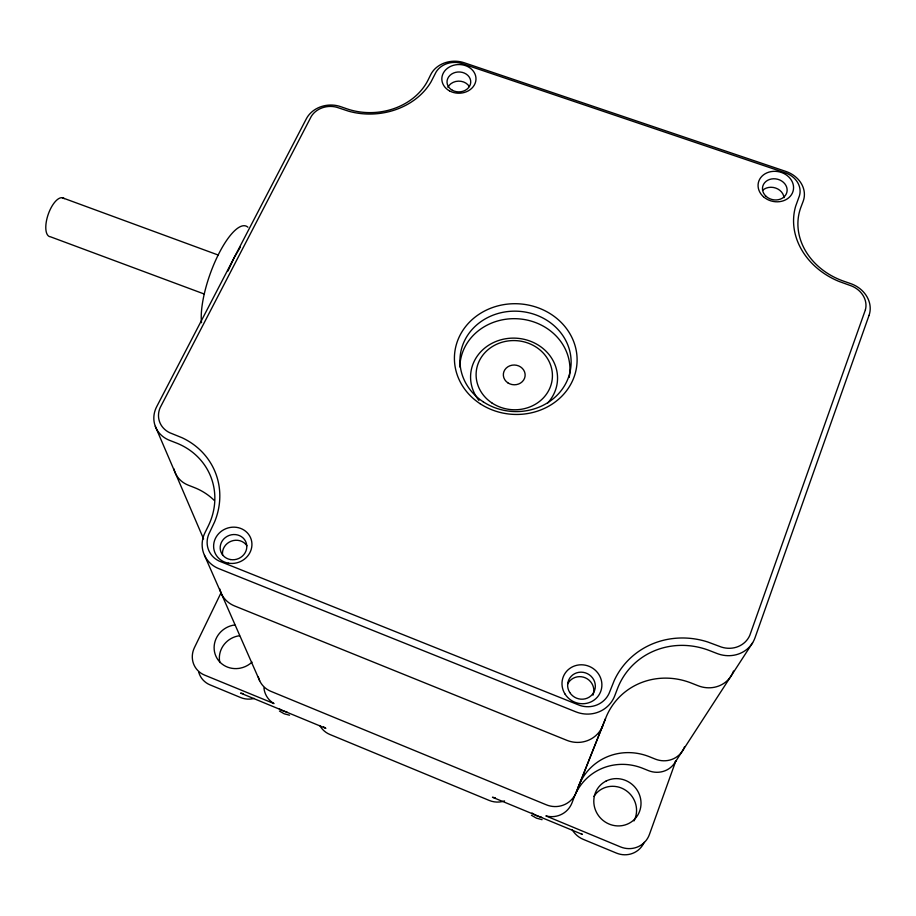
<?xml version="1.0" encoding="UTF-8"?>
<svg xmlns="http://www.w3.org/2000/svg" width="916" height="916" viewBox="0 0 916 916"><rect width="100%" height="100%" fill="white"/><g stroke="black" fill="none" stroke-linecap="round" stroke-linejoin="round"><path stroke-width="1.37" d="M258.255 676.684A22.614 21.652 -28.1 0 0 270.781 691.294L546.302 804.798A23.427 22.797 43.9 0 0 576.256 792.214L605.51 718.636A69.204 65.528 38.6 0 1 691.271 683.05L698.129 685.752A28.224 26.346 30.9 0 0 733.498 671.05M576.256 792.214L605.51 718.636M227.97 271.022L234.244 257.488L240.301 247.16M221.248 592.354L194.41 647.681A21.847 20.599 -30.8 0 0 204.543 675.081L274.01 703.58A21.904 21.022 -29.4 0 1 263.934 687.893M675.012 762.444L752.62 642.792M289.525 715.201L284.178 713.782L279.437 711.034M542.066 819.671L536.467 818.16L531.417 815.263M62.219 197.719L218.374 255.095M204.234 294.025L50.54 236.82A20.495 8.565 -71 0 1 48.399 213.84A20.495 8.565 -71 0 1 64.257 198.669M204.486 555.325L259.64 680.702M155.319 426.364L203.592 538.952M578.374 786.649A57.284 54.754 47.1 0 1 649.524 756.776L655.169 759.055A23.404 22.19 37.7 0 0 684.573 746.7M602.98 725.266A28.236 27.24 30.8 0 1 566.809 740.3L234.542 605.934A27.182 25.499 -22.4 0 1 219.645 588.713M173.96 468.946A26.392 24.034 -18.7 0 0 188.238 485.159L194.398 487.587A64.887 59.655 -24.6 0 1 214.184 500.354M286.96 712.018A21.686 20.862 -29.8 0 1 279.277 708.847M541.631 817.244A22.419 21.858 47.1 0 1 532.047 812.996M495.304 797.802A22.133 21.812 41.4 0 1 492.465 797.241L582.37 834.407A22.717 21.892 49.3 0 1 581.099 833.629M504.544 800.928A21.858 21.537 43.3 0 1 489.178 800.424L329.886 734.483A21.446 20.885 -28.7 0 1 319.787 725.518M323.508 726.789A21.721 21.125 -27.9 0 0 325.833 728.346L240.599 693.103A21.652 20.599 -30.7 0 0 243.335 693.641M644.188 842.308A22.625 21.64 50.7 0 1 616.388 853.071L583.24 839.354A22.431 21.618 50 0 1 572.294 829.919M254.224 698.416A21.377 20.358 -31.2 0 1 240.668 697.557L210.039 684.87A21.354 20.186 -31.5 0 1 198.806 672.458M252.014 662.119A22.877 21.64 -28.6 0 1 240.129 668.188L238.652 668.428A22.877 21.64 -28.6 0 1 214.195 649.581A22.877 21.64 -28.6 0 1 234.782 624.952M219.851 662.543A22.362 21.205 -29.3 0 1 239.534 635.738M593.877 796.485A23.576 22.625 47.6 0 1 617.052 786.73L618.518 787.062A23.576 22.625 47.6 0 1 622.8 788.653L624.151 789.352A23.576 22.625 47.6 0 1 633.975 820.931M478.965 400.441A43.51 39.434 4 0 1 485.595 347.393A43.51 39.434 4 0 1 544.516 349.786A43.51 39.434 4 0 1 547.482 403.223M459.855 367.018A55.075 49.796 3.9 0 1 519.899 318.94A55.075 49.796 3.9 0 1 569.202 377.381M222.599 555.188A13.293 12.389 -21.2 0 1 231.153 541.207A13.293 12.389 -21.2 0 1 246.908 545.753M567.634 684.126A13.82 13.282 27.3 0 1 593.476 693.492M593.247 694.328A13.82 13.282 27.3 0 1 592.961 695.152M447.913 87.295A11.759 9.904 -0.5 0 1 458.344 81.135A11.759 9.904 -0.5 0 1 469.301 86.551M201.509 322.707A57.422 17.656 -70.4 0 1 217.561 256.24A57.422 17.656 -70.4 0 1 247.915 227.237M762.559 190.379A12.309 10.431 12.5 0 1 775.612 188.032A12.309 10.431 12.5 0 1 784.004 197.684M865.402 309.826L749.803 635.338A24.366 22.556 28.8 0 1 721.396 647.074L707.599 641.933A80.986 76.268 35.6 0 0 614.304 680.37L609.06 693.458A24.377 23.381 26.9 0 1 579.954 705.469L219.05 561.027A23.415 21.744 -20.8 0 1 208.768 534.223L214.562 521.983A75.673 68.803 -23.3 0 0 181.998 437.711L169.826 432.776A22.694 20.404 -17.8 0 1 160.174 407.62L311.28 116.401A20.931 17.747 -5.5 0 1 336.905 107.309L348.481 111.157A66.811 55.739 -3.7 0 0 431.058 81.81L436.005 72.169A20.702 17.393 -0.6 0 1 461.103 63.261L786.512 173.261A21.686 18.343 12.5 0 1 799.462 195.692L795.672 206.169A71.734 60.456 16 0 0 838.942 281.407L851.64 285.998A22.511 19.351 17.5 0 1 865.402 309.826M869.021 315.436L755.002 637.799A30.354 28.11 28.8 0 1 717.022 653.497L709.637 650.623A74.494 70.166 35.7 0 0 617.464 688.672L614.762 695.759A30.365 29.129 27.1 0 1 575.855 711.835L218.695 568.596A29.175 27.114 -20.9 0 1 204.955 532.734L208.184 526.196A69.616 63.33 -23.3 0 0 176.158 442.909L169.575 440.344A28.27 25.442 -17.8 0 1 156.682 406.693L306.345 118.782A26.083 22.144 -5.6 0 1 340.592 106.634L346.763 108.775A61.487 51.342 -3.7 0 0 428.161 79.875L430.726 74.665A25.808 21.686 -0.6 0 1 464.263 62.769L785.802 171.406A27.033 22.877 12.6 0 1 803.126 201.394L800.996 206.993A65.998 55.67 16 0 0 843.773 281.212L850.62 283.594A28.053 24.125 17.6 0 1 869.021 315.436M675.71 761.219L649.41 834.51A23.163 22.133 49.6 0 1 620.407 846.876L545.879 815.893A22.671 22.076 46.6 0 0 572.042 802.748L574.103 797.355A55.407 53.014 48.7 0 1 642.94 768.398L648.402 770.608A22.648 21.515 39.1 0 0 675.71 761.219M606.14 781.027L604.812 781.749A24.125 23.129 46.4 0 0 595.377 809.847A24.125 23.129 46.4 0 0 621.483 825.728L622.995 825.476A24.125 23.129 46.4 0 0 639.437 794.687A24.125 23.129 46.4 0 0 606.14 781.027M507.785 382.785A10.912 9.881 4 0 0 525.086 376.121A10.912 9.881 4 0 0 509.857 365.793A10.912 9.881 4 0 0 507.785 382.785M491.846 402.903A38.186 34.59 4 0 0 552.222 379.235A38.186 34.59 4 0 0 498.705 343.385A38.186 34.59 4 0 0 491.846 402.903M483.087 401.723A55.613 50.185 3.9 0 0 570.851 367.053A55.613 50.185 3.9 0 0 492.682 315.31A55.613 50.185 3.9 0 0 483.087 401.723M230.34 559.539A13.431 12.492 -21 0 0 246.278 543.028A13.431 12.492 -21 0 0 223.87 538.883A13.431 12.492 -21 0 0 230.34 559.539M449.55 90.913A17.083 14.347 -0.5 0 0 475.965 79.646A17.083 14.347 -0.5 0 0 451.21 66.101A17.083 14.347 -0.5 0 0 449.55 90.913M452.367 90.283A11.874 9.973 -0.5 0 0 470.721 82.474A11.874 9.973 -0.5 0 0 453.535 73.04A11.874 9.973 -0.5 0 0 452.367 90.283M569.741 692.496A13.969 13.408 26.8 0 0 593.717 692.416A13.969 13.408 26.8 0 0 580.973 672.161A13.969 13.408 26.8 0 0 569.741 692.496M565.046 694.076A20.106 19.305 26.6 0 0 599.579 693.916A20.106 19.305 26.6 0 0 581.191 664.787A20.106 19.305 26.6 0 0 565.046 694.076M763.452 196.734A17.873 15.114 12.4 0 0 793.038 191.307A17.873 15.114 12.4 0 0 770.94 171.636A17.873 15.114 12.4 0 0 763.452 196.734M766.2 196.436A12.423 10.511 12.4 0 0 786.764 192.681A12.423 10.511 12.4 0 0 771.432 178.986A12.423 10.511 12.4 0 0 766.2 196.436M480.018 403.647A61.372 55.349 3.8 0 0 576.805 365.289A61.372 55.349 3.8 0 0 490.461 308.326A61.372 55.349 3.8 0 0 480.018 403.647M228.256 563.134A19.339 17.988 -20.9 0 0 251.167 539.352A19.339 17.988 -20.9 0 0 218.901 533.421A19.339 17.988 -20.9 0 0 228.256 563.134"/></g></svg>
